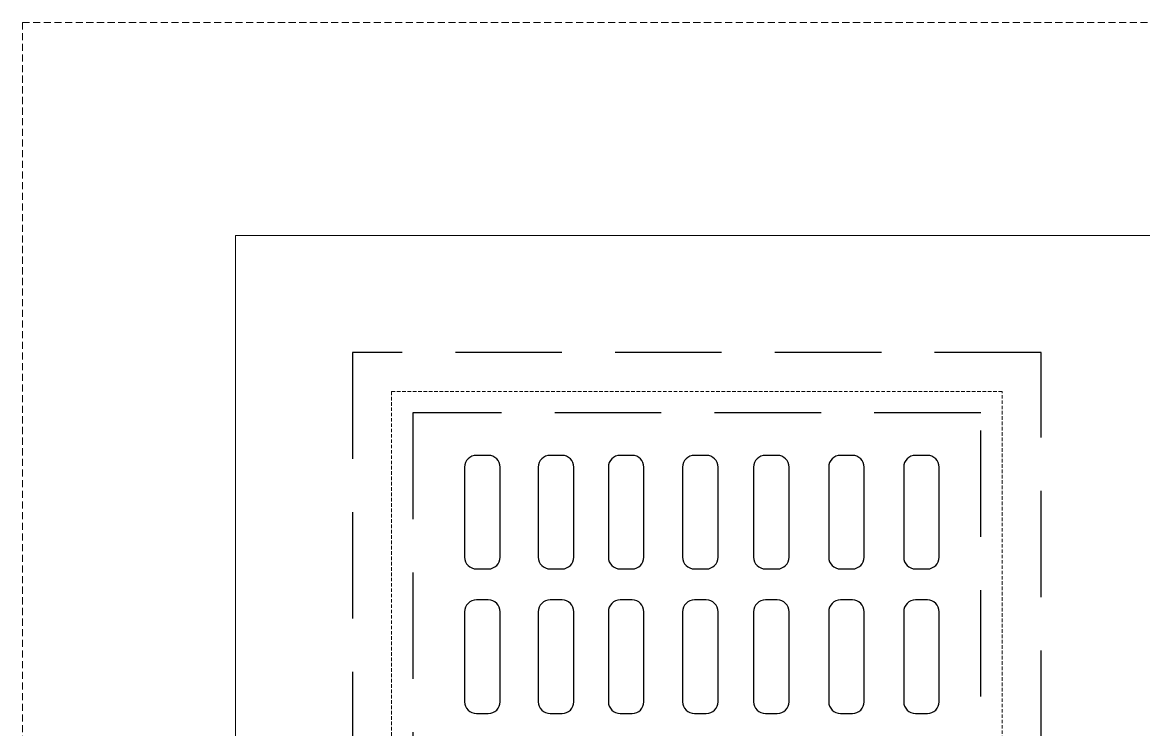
# Model space of a CAD drawing. Header units: inches. Extents: x 65856 to 131389, y 84027 to 134980.
# Drawn here: x 108687 to 109476, y 103013 to 103511 of the extents above; entities that cross this region are included whole.
import ezdxf

# ---------------------------------------------------------------- set-up
doc = ezdxf.new("R2010")
doc.units = ezdxf.units.IN
doc.header["$MEASUREMENT"] = 0
doc.linetypes.add('HIDDEN', pattern=[0.375, 0.25, -0.125])
doc.linetypes.add('HIDDENX2', pattern=[0.75, 0.5, -0.25])
doc.layers.add('DIM', color=251, linetype='Continuous', lineweight=0)
doc.layers.add('M-X-BKGD', color=8, linetype='Continuous')

# ---------------------------------------------------------------- blocks, each defined once
blk = doc.blocks.new('123')
at = {"layer": 'DIM'}
for p, q in [((-775686.05, -1053637.67), (-775749.44, -1053637.67)), ((-775686.05, -1053637.67), (-775749.44, -1053637.67)), ((-775584.2, -1053637.67), (-775647.59, -1053637.67)), ((-775584.2, -1053637.67), (-775647.59, -1053637.67)), ((-775757.74, -1053645.97), (-775757.74, -1053654.36)), ((-775757.74, -1053645.97), (-775757.74, -1053654.36)), ((-775677.74, -1053654.36), (-775677.74, -1053645.97)), ((-775677.74, -1053654.36), (-775677.74, -1053645.97)), ((-775655.89, -1053645.97), (-775655.89, -1053654.36)), ((-775655.89, -1053645.97), (-775655.89, -1053654.36)), ((-775575.89, -1053654.36), (-775575.89, -1053645.97)), ((-775575.89, -1053654.36), (-775575.89, -1053645.97)), ((-775749.44, -1053662.67), (-775686.05, -1053662.67)), ((-775749.44, -1053662.67), (-775686.05, -1053662.67)), ((-775647.59, -1053662.67), (-775584.2, -1053662.67)), ((-775647.59, -1053662.67), (-775584.2, -1053662.67)), ((-775686.05, -1053689.56), (-775749.44, -1053689.56)), ((-775686.05, -1053689.56), (-775749.44, -1053689.56)), ((-775584.2, -1053689.56), (-775647.59, -1053689.56)), ((-775584.2, -1053689.56), (-775647.59, -1053689.56)), ((-775757.74, -1053697.86), (-775757.74, -1053706.25)), ((-775757.74, -1053697.86), (-775757.74, -1053706.25)), ((-775677.74, -1053706.25), (-775677.74, -1053697.86)), ((-775677.74, -1053706.25), (-775677.74, -1053697.86)), ((-775655.89, -1053697.86), (-775655.89, -1053706.25)), ((-775655.89, -1053697.86), (-775655.89, -1053706.25)), ((-775575.89, -1053706.25), (-775575.89, -1053697.86)), ((-775575.89, -1053706.25), (-775575.89, -1053697.86)), ((-775749.44, -1053714.56), (-775686.05, -1053714.56)), ((-775749.44, -1053714.56), (-775686.05, -1053714.56)), ((-775647.59, -1053714.56), (-775584.2, -1053714.56)), ((-775647.59, -1053714.56), (-775584.2, -1053714.56)), ((-775686.05, -1053738.91), (-775749.44, -1053738.91)), ((-775686.05, -1053738.91), (-775749.44, -1053738.91)), ((-775584.2, -1053738.91), (-775647.59, -1053738.91)), ((-775584.2, -1053738.91), (-775647.59, -1053738.91)), ((-775757.74, -1053747.22), (-775757.74, -1053755.61)), ((-775757.74, -1053747.22), (-775757.74, -1053755.61)), ((-775677.74, -1053755.61), (-775677.74, -1053747.22)), ((-775677.74, -1053755.61), (-775677.74, -1053747.22)), ((-775655.89, -1053747.22), (-775655.89, -1053755.61)), ((-775655.89, -1053747.22), (-775655.89, -1053755.61)), ((-775575.89, -1053755.61), (-775575.89, -1053747.22)), ((-775575.89, -1053755.61), (-775575.89, -1053747.22)), ((-775749.44, -1053763.91), (-775686.05, -1053763.91)), ((-775749.44, -1053763.91), (-775686.05, -1053763.91)), ((-775647.59, -1053763.91), (-775584.2, -1053763.91)), ((-775647.59, -1053763.91), (-775584.2, -1053763.91)), ((-775686.05, -1053791.2), (-775749.44, -1053791.2)), ((-775686.05, -1053791.2), (-775749.44, -1053791.2)), ((-775584.2, -1053791.2), (-775647.59, -1053791.2)), ((-775584.2, -1053791.2), (-775647.59, -1053791.2)), ((-775757.74, -1053799.5), (-775757.74, -1053807.89)), ((-775757.74, -1053799.5), (-775757.74, -1053807.89)), ((-775677.74, -1053807.89), (-775677.74, -1053799.5)), ((-775677.74, -1053807.89), (-775677.74, -1053799.5)), ((-775655.89, -1053799.5), (-775655.89, -1053807.89)), ((-775655.89, -1053799.5), (-775655.89, -1053807.89)), ((-775575.89, -1053807.89), (-775575.89, -1053799.5)), ((-775575.89, -1053807.89), (-775575.89, -1053799.5)), ((-775749.44, -1053816.2), (-775686.05, -1053816.2)), ((-775749.44, -1053816.2), (-775686.05, -1053816.2)), ((-775647.59, -1053816.2), (-775584.2, -1053816.2)), ((-775647.59, -1053816.2), (-775584.2, -1053816.2)), ((-775686.05, -1053841.2), (-775749.44, -1053841.2)), ((-775686.05, -1053841.2), (-775749.44, -1053841.2)), ((-775584.2, -1053841.2), (-775647.59, -1053841.2)), ((-775584.2, -1053841.2), (-775647.59, -1053841.2)), ((-775757.74, -1053849.5), (-775757.74, -1053857.89)), ((-775757.74, -1053849.5), (-775757.74, -1053857.89)), ((-775677.74, -1053857.89), (-775677.74, -1053849.5)), ((-775677.74, -1053857.89), (-775677.74, -1053849.5)), ((-775655.89, -1053849.5), (-775655.89, -1053857.89)), ((-775655.89, -1053849.5), (-775655.89, -1053857.89)), ((-775575.89, -1053857.89), (-775575.89, -1053849.5)), ((-775575.89, -1053857.89), (-775575.89, -1053849.5)), ((-775749.44, -1053866.2), (-775686.05, -1053866.2)), ((-775749.44, -1053866.2), (-775686.05, -1053866.2)), ((-775647.59, -1053866.2), (-775584.2, -1053866.2)), ((-775647.59, -1053866.2), (-775584.2, -1053866.2)), ((-775686.05, -1053894.1), (-775749.44, -1053894.1)), ((-775686.05, -1053894.1), (-775749.44, -1053894.1)), ((-775584.2, -1053894.1), (-775647.59, -1053894.1)), ((-775584.2, -1053894.1), (-775647.59, -1053894.1)), ((-775757.74, -1053902.4), (-775757.74, -1053910.79)), ((-775757.74, -1053902.4), (-775757.74, -1053910.79)), ((-775677.74, -1053910.79), (-775677.74, -1053902.4)), ((-775677.74, -1053910.79), (-775677.74, -1053902.4)), ((-775655.89, -1053902.4), (-775655.89, -1053910.79)), ((-775655.89, -1053902.4), (-775655.89, -1053910.79)), ((-775575.89, -1053910.79), (-775575.89, -1053902.4)), ((-775575.89, -1053910.79), (-775575.89, -1053902.4)), ((-775749.44, -1053919.1), (-775686.05, -1053919.1)), ((-775749.44, -1053919.1), (-775686.05, -1053919.1)), ((-775647.59, -1053919.1), (-775584.2, -1053919.1)), ((-775647.59, -1053919.1), (-775584.2, -1053919.1)), ((-775686.05, -1053946.91), (-775749.44, -1053946.91)), ((-775686.05, -1053946.91), (-775749.44, -1053946.91)), ((-775584.2, -1053946.91), (-775647.59, -1053946.91)), ((-775584.2, -1053946.91), (-775647.59, -1053946.91)), ((-775757.74, -1053955.22), (-775757.74, -1053963.6)), ((-775757.74, -1053955.22), (-775757.74, -1053963.6)), ((-775677.74, -1053963.6), (-775677.74, -1053955.22)), ((-775677.74, -1053963.6), (-775677.74, -1053955.22)), ((-775655.89, -1053955.22), (-775655.89, -1053963.6)), ((-775655.89, -1053955.22), (-775655.89, -1053963.6)), ((-775575.89, -1053963.6), (-775575.89, -1053955.22)), ((-775575.89, -1053963.6), (-775575.89, -1053955.22)), ((-775749.44, -1053971.91), (-775686.05, -1053971.91)), ((-775749.44, -1053971.91), (-775686.05, -1053971.91)), ((-775647.59, -1053971.91), (-775584.2, -1053971.91)), ((-775647.59, -1053971.91), (-775584.2, -1053971.91))]:
    blk.add_line(p, q, dxfattribs=at)
at = {"layer": 'DIM', "linetype": 'HIDDENX2', "lineweight": 0, "ltscale": 10}
blk.add_lwpolyline([(-775270.89, -1053326.2), (-776470.89, -1053326.2), (-776470.89, -1054276.2), (-775270.89, -1054276.2)], close=True, dxfattribs=at)
blk.add_lwpolyline([(-775270.89, -1053326.2), (-776470.89, -1053326.2), (-776470.89, -1054276.2), (-775270.89, -1054276.2)], close=True, dxfattribs=at)
at = {"layer": 'DIM', "linetype": 'HIDDEN', "lineweight": 0, "ltscale": 10}
blk.add_lwpolyline([(-775420.89, -1053476.2), (-776320.89, -1053476.2), (-776320.89, -1054126.2), (-775420.89, -1054126.2)], close=True, dxfattribs=at)
blk.add_lwpolyline([(-775420.89, -1053476.2), (-776320.89, -1053476.2), (-776320.89, -1054126.2), (-775420.89, -1054126.2)], close=True, dxfattribs=at)
at = {"layer": 'DIM', "linetype": 'HIDDEN', "ltscale": 300}
for points in [[(-775420.89, -1053476.2), (-776320.89, -1053476.2), (-776320.89, -1054126.2), (-775420.89, -1054126.2)], [(-775420.89, -1053476.2), (-776320.89, -1053476.2), (-776320.89, -1054126.2), (-775420.89, -1054126.2)], [(-775545.89, -1053601.2), (-776195.89, -1053601.2), (-776195.89, -1054001.2), (-775545.89, -1054001.2)], [(-775545.89, -1053601.2), (-776195.89, -1053601.2), (-776195.89, -1054001.2), (-775545.89, -1054001.2)]]:
    blk.add_lwpolyline(points, close=True, dxfattribs=at)
blk.add_lwpolyline([(-776238.39, -1054043.7), (-775503.39, -1054043.7), (-775503.39, -1053558.7), (-776238.39, -1053558.7)], dxfattribs=at)
blk.add_lwpolyline([(-776238.39, -1054043.7), (-775503.39, -1054043.7), (-775503.39, -1053558.7), (-776238.39, -1053558.7)], dxfattribs=at)
at = {"layer": 'DIM', "linetype": 'HIDDEN', "lineweight": 0, "ltscale": 10}
blk.add_lwpolyline([(-776210.89, -1054016.2), (-775530.89, -1054016.2), (-775530.89, -1053586.2), (-775958.22, -1053586.2)], dxfattribs=at)
blk.add_lwpolyline([(-776210.89, -1054016.2), (-775530.89, -1054016.2), (-775530.89, -1053586.2), (-775958.22, -1053586.2)], dxfattribs=at)
at = {"layer": 'DIM'}
for centre, start, end in [((-775749.44, -1053645.97), 90, 180), ((-775749.44, -1053645.97), 90, 180), ((-775686.05, -1053645.97), 0, 90), ((-775686.05, -1053645.97), 0, 90), ((-775647.59, -1053645.97), 90, 180), ((-775647.59, -1053645.97), 90, 180), ((-775584.2, -1053645.97), 0, 90), ((-775584.2, -1053645.97), 0, 90), ((-775749.44, -1053654.36), 180, 270), ((-775749.44, -1053654.36), 180, 270), ((-775686.05, -1053654.36), 270, 0), ((-775686.05, -1053654.36), 270, 0), ((-775647.59, -1053654.36), 180, 270), ((-775647.59, -1053654.36), 180, 270), ((-775584.2, -1053654.36), 270, 0), ((-775584.2, -1053654.36), 270, 0), ((-775749.44, -1053697.86), 90, 180), ((-775749.44, -1053697.86), 90, 180), ((-775686.05, -1053697.86), 0, 90), ((-775686.05, -1053697.86), 0, 90), ((-775647.59, -1053697.86), 90, 180), ((-775647.59, -1053697.86), 90, 180), ((-775584.2, -1053697.86), 0, 90), ((-775584.2, -1053697.86), 0, 90), ((-775749.44, -1053706.25), 180, 270), ((-775749.44, -1053706.25), 180, 270), ((-775686.05, -1053706.25), 270, 0), ((-775686.05, -1053706.25), 270, 0), ((-775647.59, -1053706.25), 180, 270), ((-775647.59, -1053706.25), 180, 270), ((-775584.2, -1053706.25), 270, 0), ((-775584.2, -1053706.25), 270, 0), ((-775749.44, -1053747.22), 90, 180), ((-775749.44, -1053747.22), 90, 180), ((-775686.05, -1053747.22), 0, 90), ((-775686.05, -1053747.22), 0, 90), ((-775647.59, -1053747.22), 90, 180), ((-775647.59, -1053747.22), 90, 180), ((-775584.2, -1053747.22), 0, 90), ((-775584.2, -1053747.22), 0, 90), ((-775749.44, -1053755.61), 180, 270), ((-775749.44, -1053755.61), 180, 270), ((-775686.05, -1053755.61), 270, 0), ((-775686.05, -1053755.61), 270, 0), ((-775647.59, -1053755.61), 180, 270), ((-775647.59, -1053755.61), 180, 270), ((-775584.2, -1053755.61), 270, 0), ((-775584.2, -1053755.61), 270, 0), ((-775749.44, -1053799.5), 90, 180), ((-775749.44, -1053799.5), 90, 180), ((-775686.05, -1053799.5), 0, 90), ((-775686.05, -1053799.5), 0, 90), ((-775647.59, -1053799.5), 90, 180), ((-775647.59, -1053799.5), 90, 180), ((-775584.2, -1053799.5), 0, 90), ((-775584.2, -1053799.5), 0, 90), ((-775749.44, -1053807.89), 180, 270), ((-775749.44, -1053807.89), 180, 270), ((-775686.05, -1053807.89), 270, 0), ((-775686.05, -1053807.89), 270, 0), ((-775647.59, -1053807.89), 180, 270), ((-775647.59, -1053807.89), 180, 270), ((-775584.2, -1053807.89), 270, 0), ((-775584.2, -1053807.89), 270, 0), ((-775749.44, -1053849.5), 90, 180), ((-775749.44, -1053849.5), 90, 180), ((-775686.05, -1053849.5), 0, 90), ((-775686.05, -1053849.5), 0, 90), ((-775647.59, -1053849.5), 90, 180), ((-775647.59, -1053849.5), 90, 180), ((-775584.2, -1053849.5), 0, 90), ((-775584.2, -1053849.5), 0, 90), ((-775749.44, -1053857.89), 180, 270), ((-775749.44, -1053857.89), 180, 270), ((-775686.05, -1053857.89), 270, 0), ((-775686.05, -1053857.89), 270, 0), ((-775647.59, -1053857.89), 180, 270), ((-775647.59, -1053857.89), 180, 270), ((-775584.2, -1053857.89), 270, 0), ((-775584.2, -1053857.89), 270, 0), ((-775749.44, -1053902.4), 90, 180), ((-775749.44, -1053902.4), 90, 180), ((-775686.05, -1053902.4), 0, 90), ((-775686.05, -1053902.4), 0, 90), ((-775647.59, -1053902.4), 90, 180), ((-775647.59, -1053902.4), 90, 180), ((-775584.2, -1053902.4), 0, 90), ((-775584.2, -1053902.4), 0, 90), ((-775749.44, -1053910.79), 180, 270), ((-775749.44, -1053910.79), 180, 270), ((-775686.05, -1053910.79), 270, 0), ((-775686.05, -1053910.79), 270, 0), ((-775647.59, -1053910.79), 180, 270), ((-775647.59, -1053910.79), 180, 270), ((-775584.2, -1053910.79), 270, 0), ((-775584.2, -1053910.79), 270, 0), ((-775749.44, -1053955.22), 90, 180), ((-775749.44, -1053955.22), 90, 180), ((-775686.05, -1053955.22), 0, 90), ((-775686.05, -1053955.22), 0, 90), ((-775647.59, -1053955.22), 90, 180), ((-775647.59, -1053955.22), 90, 180), ((-775584.2, -1053955.22), 0, 90), ((-775584.2, -1053955.22), 0, 90), ((-775749.44, -1053963.6), 180, 270), ((-775749.44, -1053963.6), 180, 270), ((-775686.05, -1053963.6), 270, 0), ((-775686.05, -1053963.6), 270, 0), ((-775647.59, -1053963.6), 180, 270), ((-775647.59, -1053963.6), 180, 270), ((-775584.2, -1053963.6), 270, 0), ((-775584.2, -1053963.6), 270, 0)]:
    blk.add_arc(centre, 8.31, start, end, dxfattribs=at)

msp = doc.modelspace()

# ---------------------------------------------------------------- linework, layer by layer
at = {"layer": 'M-X-BKGD', "color": 8}
for p, q in [((109014.96, 103205.84), (109006.57, 103205.84)), ((109014.96, 103205.84), (109006.57, 103205.84)), ((109066.85, 103205.84), (109058.46, 103205.84)), ((109066.85, 103205.84), (109058.46, 103205.84)), ((109116.21, 103205.84), (109107.82, 103205.84)), ((109116.21, 103205.84), (109107.82, 103205.84)), ((109168.49, 103205.84), (109160.1, 103205.84)), ((109168.49, 103205.84), (109160.1, 103205.84)), ((109218.49, 103205.84), (109210.1, 103205.84)), ((109218.49, 103205.84), (109210.1, 103205.84)), ((109271.39, 103205.84), (109263, 103205.84)), ((109271.39, 103205.84), (109263, 103205.84)), ((109324.2, 103205.84), (109315.82, 103205.84)), ((109324.2, 103205.84), (109315.82, 103205.84)), ((108998.26, 103197.54), (108998.26, 103134.15)), ((108998.26, 103197.54), (108998.26, 103134.15)), ((109023.26, 103134.15), (109023.26, 103197.54)), ((109023.26, 103134.15), (109023.26, 103197.54)), ((109050.15, 103197.54), (109050.15, 103134.15)), ((109050.15, 103197.54), (109050.15, 103134.15)), ((109075.15, 103134.15), (109075.15, 103197.54)), ((109075.15, 103134.15), (109075.15, 103197.54)), ((109099.51, 103197.54), (109099.51, 103134.15)), ((109099.51, 103197.54), (109099.51, 103134.15)), ((109124.51, 103134.15), (109124.51, 103197.54)), ((109124.51, 103134.15), (109124.51, 103197.54)), ((109151.8, 103197.54), (109151.8, 103134.15)), ((109151.8, 103197.54), (109151.8, 103134.15)), ((109176.8, 103134.15), (109176.8, 103197.54)), ((109176.8, 103134.15), (109176.8, 103197.54)), ((109201.8, 103197.54), (109201.8, 103134.15)), ((109201.8, 103197.54), (109201.8, 103134.15)), ((109226.8, 103134.15), (109226.8, 103197.54)), ((109226.8, 103134.15), (109226.8, 103197.54)), ((109254.7, 103197.54), (109254.7, 103134.15)), ((109254.7, 103197.54), (109254.7, 103134.15)), ((109279.7, 103134.15), (109279.7, 103197.54)), ((109279.7, 103134.15), (109279.7, 103197.54)), ((109307.51, 103197.54), (109307.51, 103134.15)), ((109307.51, 103197.54), (109307.51, 103134.15)), ((109332.51, 103134.15), (109332.51, 103197.54)), ((109332.51, 103134.15), (109332.51, 103197.54)), ((109006.57, 103125.84), (109014.96, 103125.84)), ((109006.57, 103125.84), (109014.96, 103125.84)), ((109058.46, 103125.84), (109066.85, 103125.84)), ((109058.46, 103125.84), (109066.85, 103125.84)), ((109107.82, 103125.84), (109116.21, 103125.84)), ((109107.82, 103125.84), (109116.21, 103125.84)), ((109160.1, 103125.84), (109168.49, 103125.84)), ((109160.1, 103125.84), (109168.49, 103125.84)), ((109210.1, 103125.84), (109218.49, 103125.84)), ((109210.1, 103125.84), (109218.49, 103125.84)), ((109263, 103125.84), (109271.39, 103125.84)), ((109263, 103125.84), (109271.39, 103125.84)), ((109315.82, 103125.84), (109324.2, 103125.84)), ((109315.82, 103125.84), (109324.2, 103125.84)), ((109014.96, 103103.99), (109006.57, 103103.99)), ((109014.96, 103103.99), (109006.57, 103103.99)), ((109066.85, 103103.99), (109058.46, 103103.99)), ((109066.85, 103103.99), (109058.46, 103103.99)), ((109116.21, 103103.99), (109107.82, 103103.99)), ((109116.21, 103103.99), (109107.82, 103103.99)), ((109168.49, 103103.99), (109160.1, 103103.99)), ((109168.49, 103103.99), (109160.1, 103103.99)), ((109218.49, 103103.99), (109210.1, 103103.99)), ((109218.49, 103103.99), (109210.1, 103103.99)), ((109271.39, 103103.99), (109263, 103103.99)), ((109271.39, 103103.99), (109263, 103103.99)), ((109324.2, 103103.99), (109315.82, 103103.99)), ((109324.2, 103103.99), (109315.82, 103103.99)), ((108998.26, 103095.68), (108998.26, 103032.29)), ((108998.26, 103095.68), (108998.26, 103032.29)), ((109023.26, 103032.29), (109023.26, 103095.68)), ((109023.26, 103032.29), (109023.26, 103095.68)), ((109050.15, 103095.68), (109050.15, 103032.29)), ((109050.15, 103095.68), (109050.15, 103032.29)), ((109075.15, 103032.29), (109075.15, 103095.68)), ((109075.15, 103032.29), (109075.15, 103095.68)), ((109099.51, 103095.68), (109099.51, 103032.29)), ((109099.51, 103095.68), (109099.51, 103032.29)), ((109124.51, 103032.29), (109124.51, 103095.68)), ((109124.51, 103032.29), (109124.51, 103095.68)), ((109151.8, 103095.68), (109151.8, 103032.29)), ((109151.8, 103095.68), (109151.8, 103032.29)), ((109176.8, 103032.29), (109176.8, 103095.68)), ((109176.8, 103032.29), (109176.8, 103095.68)), ((109201.8, 103095.68), (109201.8, 103032.29)), ((109201.8, 103095.68), (109201.8, 103032.29)), ((109226.8, 103032.29), (109226.8, 103095.68)), ((109226.8, 103032.29), (109226.8, 103095.68)), ((109254.7, 103095.68), (109254.7, 103032.29)), ((109254.7, 103095.68), (109254.7, 103032.29)), ((109279.7, 103032.29), (109279.7, 103095.68)), ((109279.7, 103032.29), (109279.7, 103095.68)), ((109307.51, 103095.68), (109307.51, 103032.29)), ((109307.51, 103095.68), (109307.51, 103032.29)), ((109332.51, 103032.29), (109332.51, 103095.68)), ((109332.51, 103032.29), (109332.51, 103095.68)), ((109006.57, 103023.99), (109014.96, 103023.99)), ((109006.57, 103023.99), (109014.96, 103023.99)), ((109058.46, 103023.99), (109066.85, 103023.99)), ((109058.46, 103023.99), (109066.85, 103023.99)), ((109107.82, 103023.99), (109116.21, 103023.99)), ((109107.82, 103023.99), (109116.21, 103023.99)), ((109160.1, 103023.99), (109168.49, 103023.99)), ((109160.1, 103023.99), (109168.49, 103023.99)), ((109210.1, 103023.99), (109218.49, 103023.99)), ((109210.1, 103023.99), (109218.49, 103023.99)), ((109263, 103023.99), (109271.39, 103023.99)), ((109263, 103023.99), (109271.39, 103023.99)), ((109315.82, 103023.99), (109324.2, 103023.99)), ((109315.82, 103023.99), (109324.2, 103023.99))]:
    msp.add_line(p, q, dxfattribs=at)
at = {"layer": 'M-X-BKGD', "color": 8, "linetype": 'Continuous', "lineweight": 0, "ltscale": 10}
msp.add_lwpolyline([(108836.8, 103360.84), (108836.8, 102460.84), (109486.8, 102460.84), (109486.8, 103360.84)], close=True, dxfattribs=at)
msp.add_lwpolyline([(108836.8, 103360.84), (108836.8, 102460.84), (109486.8, 102460.84), (109486.8, 103360.84)], close=True, dxfattribs=at)
msp.add_lwpolyline([(108836.8, 103360.84), (108836.8, 102460.84), (109486.8, 102460.84), (109486.8, 103360.84)], close=True, dxfattribs=at)
at = {"layer": 'M-X-BKGD', "color": 8, "linetype": 'HIDDEN', "ltscale": 300}
msp.add_lwpolyline([(109404.3, 102543.34), (109404.3, 103278.34), (108919.3, 103278.34), (108919.3, 102543.34)], dxfattribs=at)
msp.add_lwpolyline([(109404.3, 102543.34), (109404.3, 103278.34), (108919.3, 103278.34), (108919.3, 102543.34)], dxfattribs=at)
at = {"layer": 'M-X-BKGD', "color": 8, "linetype": 'HIDDEN', "lineweight": 0, "ltscale": 10}
msp.add_lwpolyline([(109376.8, 102570.84), (109376.8, 103250.84), (108946.8, 103250.84), (108946.8, 102823.52)], dxfattribs=at)
msp.add_lwpolyline([(109376.8, 102570.84), (109376.8, 103250.84), (108946.8, 103250.84), (108946.8, 102823.52)], dxfattribs=at)
at = {"layer": 'M-X-BKGD', "color": 8, "linetype": 'HIDDEN', "ltscale": 300}
msp.add_lwpolyline([(108961.8, 103235.84), (108961.8, 102585.84), (109361.8, 102585.84), (109361.8, 103235.84)], close=True, dxfattribs=at)
msp.add_lwpolyline([(108961.8, 103235.84), (108961.8, 102585.84), (109361.8, 102585.84), (109361.8, 103235.84)], close=True, dxfattribs=at)
at = {"layer": 'M-X-BKGD', "color": 8}
for centre, start, end in [((109006.57, 103197.54), 90, 180), ((109006.57, 103197.54), 90, 180), ((109014.96, 103197.54), 0, 90), ((109014.96, 103197.54), 0, 90), ((109058.46, 103197.54), 90, 180), ((109058.46, 103197.54), 90, 180), ((109066.85, 103197.54), 0, 90), ((109066.85, 103197.54), 0, 90), ((109107.82, 103197.54), 90, 180), ((109107.82, 103197.54), 90, 180), ((109116.21, 103197.54), 0, 90), ((109116.21, 103197.54), 0, 90), ((109160.1, 103197.54), 90, 180), ((109160.1, 103197.54), 90, 180), ((109168.49, 103197.54), 0, 90), ((109168.49, 103197.54), 0, 90), ((109210.1, 103197.54), 90, 180), ((109210.1, 103197.54), 90, 180), ((109218.49, 103197.54), 0, 90), ((109218.49, 103197.54), 0, 90), ((109263, 103197.54), 90, 180), ((109263, 103197.54), 90, 180), ((109271.39, 103197.54), 0, 90), ((109271.39, 103197.54), 0, 90), ((109315.82, 103197.54), 90, 180), ((109315.82, 103197.54), 90, 180), ((109324.2, 103197.54), 0, 90), ((109324.2, 103197.54), 0, 90), ((109006.57, 103134.15), 180, 270), ((109006.57, 103134.15), 180, 270), ((109014.96, 103134.15), 270, 0), ((109014.96, 103134.15), 270, 0), ((109058.46, 103134.15), 180, 270), ((109058.46, 103134.15), 180, 270), ((109066.85, 103134.15), 270, 0), ((109066.85, 103134.15), 270, 0), ((109107.82, 103134.15), 180, 270), ((109107.82, 103134.15), 180, 270), ((109116.21, 103134.15), 270, 0), ((109116.21, 103134.15), 270, 0), ((109160.1, 103134.15), 180, 270), ((109160.1, 103134.15), 180, 270), ((109168.49, 103134.15), 270, 0), ((109168.49, 103134.15), 270, 0), ((109210.1, 103134.15), 180, 270), ((109210.1, 103134.15), 180, 270), ((109218.49, 103134.15), 270, 0), ((109218.49, 103134.15), 270, 0), ((109263, 103134.15), 180, 270), ((109263, 103134.15), 180, 270), ((109271.39, 103134.15), 270, 0), ((109271.39, 103134.15), 270, 0), ((109315.82, 103134.15), 180, 270), ((109315.82, 103134.15), 180, 270), ((109324.2, 103134.15), 270, 0), ((109324.2, 103134.15), 270, 0), ((109006.57, 103095.68), 90, 180), ((109006.57, 103095.68), 90, 180), ((109014.96, 103095.68), 0, 90), ((109014.96, 103095.68), 0, 90), ((109058.46, 103095.68), 90, 180), ((109058.46, 103095.68), 90, 180), ((109066.85, 103095.68), 0, 90), ((109066.85, 103095.68), 0, 90), ((109107.82, 103095.68), 90, 180), ((109107.82, 103095.68), 90, 180), ((109116.21, 103095.68), 0, 90), ((109116.21, 103095.68), 0, 90), ((109160.1, 103095.68), 90, 180), ((109160.1, 103095.68), 90, 180), ((109168.49, 103095.68), 0, 90), ((109168.49, 103095.68), 0, 90), ((109210.1, 103095.68), 90, 180), ((109210.1, 103095.68), 90, 180), ((109218.49, 103095.68), 0, 90), ((109218.49, 103095.68), 0, 90), ((109263, 103095.68), 90, 180), ((109263, 103095.68), 90, 180), ((109271.39, 103095.68), 0, 90), ((109271.39, 103095.68), 0, 90), ((109315.82, 103095.68), 90, 180), ((109315.82, 103095.68), 90, 180), ((109324.2, 103095.68), 0, 90), ((109324.2, 103095.68), 0, 90), ((109006.57, 103032.29), 180, 270), ((109006.57, 103032.29), 180, 270), ((109014.96, 103032.29), 270, 0), ((109014.96, 103032.29), 270, 0), ((109058.46, 103032.29), 180, 270), ((109058.46, 103032.29), 180, 270), ((109066.85, 103032.29), 270, 0), ((109066.85, 103032.29), 270, 0), ((109107.82, 103032.29), 180, 270), ((109107.82, 103032.29), 180, 270), ((109116.21, 103032.29), 270, 0), ((109116.21, 103032.29), 270, 0), ((109160.1, 103032.29), 180, 270), ((109160.1, 103032.29), 180, 270), ((109168.49, 103032.29), 270, 0), ((109168.49, 103032.29), 270, 0), ((109210.1, 103032.29), 180, 270), ((109210.1, 103032.29), 180, 270), ((109218.49, 103032.29), 270, 0), ((109218.49, 103032.29), 270, 0), ((109263, 103032.29), 180, 270), ((109263, 103032.29), 180, 270), ((109271.39, 103032.29), 270, 0), ((109271.39, 103032.29), 270, 0), ((109315.82, 103032.29), 180, 270), ((109315.82, 103032.29), 180, 270), ((109324.2, 103032.29), 270, 0), ((109324.2, 103032.29), 270, 0)]:
    msp.add_arc(centre, 8.31, start, end, dxfattribs=at)

# ---------------------------------------------------------------- block references
at = {"layer": 'M-X-BKGD', "rotation": 90}
msp.add_blockref('123', (-944639.4, 878781.73), dxfattribs=at)

doc.saveas('drawing.dxf')
